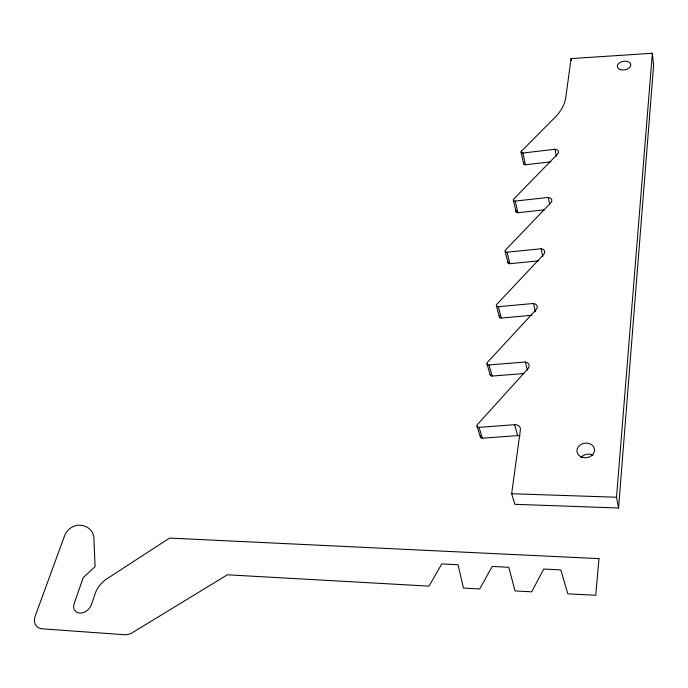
<?xml version="1.0" encoding="UTF-8"?>
<svg xmlns="http://www.w3.org/2000/svg" width="688" height="688" viewBox="0 0 688 688"><rect width="100%" height="100%" fill="white"/><g stroke="black" fill="none" stroke-linecap="round" stroke-linejoin="round"><path stroke-width="1.03" d="M479.011 427.36L514.641 424.694A5.9 4.816 -14 0 1 520.412 429.656L511.657 493.735L514.83 504.304L618.555 508.011L653.6 65.463L652.353 53.268L571.083 58.592L565.777 97.472A53.733 35.071 -13.7 0 1 554.932 117.45L521.487 151.136A1.866 1.264 -13.3 0 0 521.272 152.521A1.866 1.264 -13.3 0 0 522.923 153.037L555.035 149.244A4.816 3.277 -12.1 0 1 557.547 154.164L513.764 199.03A1.918 1.35 -13.5 0 0 513.54 200.492A1.918 1.35 -13.5 0 0 515.235 201.068L548.31 197.439A4.962 3.492 -12.2 0 1 550.873 202.719L505.551 249.985A1.978 1.436 -13.9 0 0 505.31 251.55A1.978 1.436 -13.9 0 0 507.047 252.186L541.146 248.746A5.108 3.732 -12.4 0 1 543.761 254.422L496.788 304.328A2.038 1.539 -14.4 0 0 496.53 305.997A2.038 1.539 -14.4 0 0 498.327 306.702L533.501 303.485A5.272 3.99 -12.7 0 1 536.176 309.591L487.431 362.387A2.107 1.651 -15.2 0 0 487.156 364.176A2.107 1.651 -15.2 0 0 488.996 364.958L525.331 362.008A5.444 4.283 -13.2 0 1 528.057 368.596L477.403 424.573A2.176 1.772 -16.4 0 0 479.011 427.36L482.4 438.179L517.66 435.607A5.831 4.799 -13.8 0 1 520.016 435.857M618.555 508.011L616.517 497.235L652.353 53.268M523.972 162.858A1.849 1.264 -13.2 0 0 523.766 164.234A1.849 1.264 -13.2 0 0 525.4 164.759L550.864 161.8M516.404 210.657A1.901 1.35 -13.4 0 0 516.181 212.119A1.901 1.35 -13.4 0 0 517.858 212.695L544.294 209.849M508.157 261.732A1.961 1.436 -13.8 0 0 509.842 263.685L538.343 260.872M499.772 315.654A2.021 1.531 -14.3 0 0 499.522 317.323A2.021 1.531 -14.3 0 0 501.294 318.028L531.91 315.293M490.166 374.392A2.081 1.643 -15.1 0 0 492.169 376.061L523.912 373.55M511.657 493.735L616.517 497.235M476.973 426.19L480.379 437.009M487.027 363.892L490.209 375.003M488.996 364.958L492.169 376.061M514.641 424.694L517.66 435.607M496.409 305.739L499.393 317.065M498.327 306.702L501.294 318.028M525.331 362.008L527.378 370.161M505.181 251.309L507.993 262.807M507.047 252.186L509.842 263.685M533.501 303.485L535.419 311.802M515.235 201.068L517.858 212.695M513.36 200.027L516 211.646M521.487 151.136L521.9 153.089M521.091 152.082L523.585 163.796M541.146 248.746L542.798 256.478M522.923 153.037L525.4 164.759M548.31 197.439L549.669 204.276M555.035 149.244L556.317 156.133M571.083 58.592L571.401 60.578M482.4 438.179A2.159 1.763 -16.3 0 1 480.585 435.702M580.93 457.537A8.703 7.258 -8.3 0 1 592.97 455.172M598.956 558.63L595.765 595.258L567.832 593.847L560.806 569.905L543.761 569.045L531.686 591.843L515.037 590.915L508.819 567.29L492.169 566.456L479.742 588.954L463.48 588.051L458.045 564.736L441.782 563.919L429.02 586.133L227.401 574.798L133.911 631.747A13.734 10.681 -42 0 1 124.339 634.732L42.243 628.815A13.631 10.122 -42.7 0 1 35.191 616.13L64.681 535.513A12.866 9.469 -38.5 0 1 79.55 525.193A24.08 17.742 -38.9 0 1 93.852 536.907L95.082 566.688L83.222 577.619L74.141 603.677A10.148 7.663 -41.6 0 0 79.705 613.103A10.148 7.663 -41.6 0 0 91.366 604.804L95.185 593.555A23.908 18.327 -40.7 0 1 107.096 578.668L169.626 538.076L598.956 558.63M620.318 69.608A6.785 4.326 -10.2 0 0 630.741 65.136A6.785 4.326 -10.2 0 0 621.04 61.972A6.785 4.326 -10.2 0 0 620.318 69.608M580.758 456.694A8.806 7.293 -8.6 0 0 594.484 450.606A8.806 7.293 -8.6 0 0 581.962 443.992A8.806 7.293 -8.6 0 0 580.758 456.694"/></g></svg>
